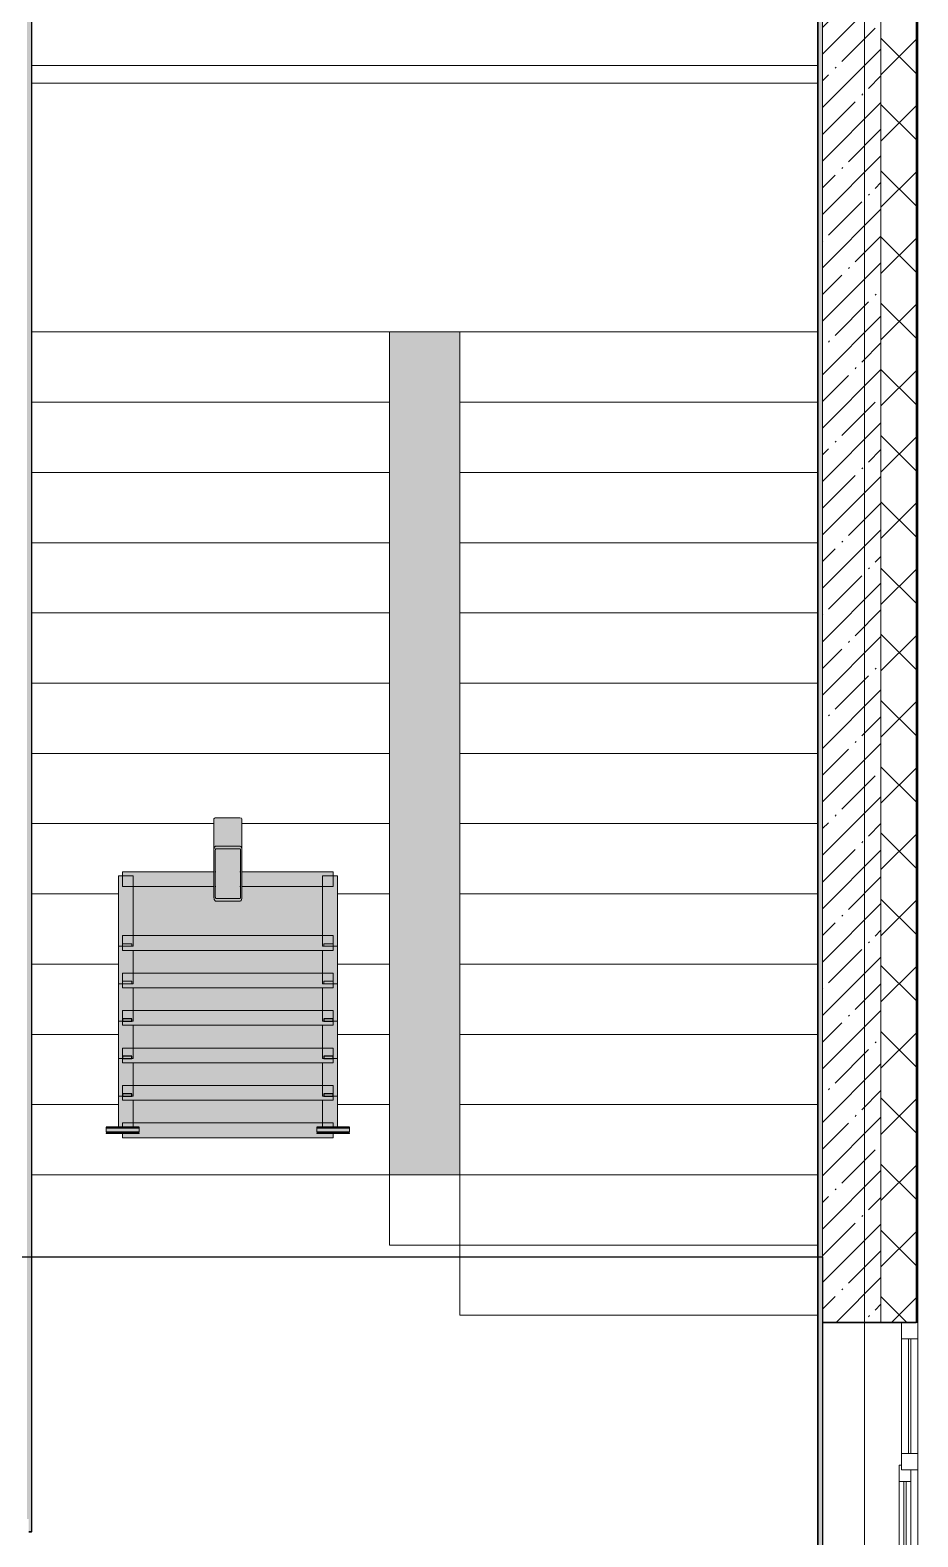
# Model space of a CAD drawing. Header units: millimetres. Extents: x 3914 to 443608, y -156176 to 78197.
# Drawn here: x 436864 to 440658, y -133773 to -127338 of the extents above; entities that cross this region are included whole.
import ezdxf

# ---------------------------------------------------------------- set-up
doc = ezdxf.new("R2010")
doc.units = ezdxf.units.MM
doc.layers.add('A-AREA-PATT-3', color=7, linetype='Continuous', lineweight=5, true_color=0xe6fae8, transparency=1)
for name, color, linetype, lineweight in [('A-FLOR', 7, 'Continuous', 9), ('A-GENM', 7, 'Continuous', 9), ('A-GENM-1', 7, 'Continuous', 25), ('A-GLAZ', 7, 'Continuous', 9), ('A-GLAZ-1', 7, 'Continuous', 5), ('A-WALL', 7, 'Continuous', 5), ('A-WALL-1', 7, 'Continuous', 35), ('I-WALL', 7, 'Continuous', 5), ('S-STRS', 7, 'Continuous', 9), ('Оси', 7, 'Continuous', 9)]:
    doc.layers.add(name, color=color, linetype=linetype, lineweight=lineweight)
doc.layers.add('A-WALL-FNSH-1', color=9, linetype='Continuous', lineweight=5, true_color=0x808080)
pattern_1 = [(0, (315419.7, -145976.68), (243.84, 60.96), [20.117, -162.763, 20.117, -162.763, -975.36]), (0, (315419.7, -145976.68), (243.84, 60.96), [-365.76, 20.117, -345.643, 20.117, -162.763, -426.72]), (0, (315419.7, -145976.68), (243.84, 60.96), [-914.4, 20.117, -101.803, 20.117, -284.683]), (120, (315511.14, -145946.2), (-174.71291, 180.691634), [20.117, -162.763, 20.117, -162.763, -975.36]), (120, (315511.14, -145946.2), (-174.71291, 180.691634), [-365.76, 20.117, -345.643, 20.117, -162.763, -426.72]), (120, (315511.14, -145946.2), (-174.71291, 180.691634), [-914.4, 20.117, -101.803, 20.117, -284.683]), (240, (315541.62, -145824.28), (-69.12709, -241.651634), [20.117, -162.763, 20.117, -162.763, -975.36]), (240, (315541.62, -145824.28), (-69.12709, -241.651634), [-365.76, 20.117, -345.643, 20.117, -162.763, -426.72]), (240, (315541.62, -145824.28), (-69.12709, -241.651634), [-914.4, 20.117, -101.803, 20.117, -284.683])]

# ---------------------------------------------------------------- blocks, each defined once
blk = doc.blocks.new('120_Окно_СКБ_2Ст_Фрамуга сверху - 120_Окно_СКБ_2Ст_2300х2500_h_ ДОО 2-24160916-Объем проектирования 3 этажа')
at = {"layer": 'A-GLAZ'}
for p, q in [((-1150, 13), (-1150, 83)), ((-1150, 83), (-1080, 83)), ((-1080, 83), (-1080, 13)), ((-590, 13), (-590, 83)), ((-590, 83), (-520, 83)), ((-520, 83), (-520, 13)), ((1080, 13), (1080, 83)), ((1080, 83), (1150, 83)), ((1150, 83), (1150, 13)), ((-1080, 13), (-1150, 13)), ((-520, 13), (-590, 13)), ((-520, 13), (-540, 13)), ((-540, 13), (-540, 3)), ((-540, 3), (1100, 3)), ((1100, 3), (-540, 3)), ((1080, 53), (-520, 53)), ((-520, 53), (-520, 13)), ((-470, 3), (-470, 53)), ((1030, 3), (1030, 53)), ((1080, 13), (1080, 53)), ((1150, 13), (1080, 13)), ((1100, 13), (1080, 13)), ((1100, 3), (1100, 13))]:
    blk.add_line(p, q, dxfattribs=at)
at = {"layer": 'A-GLAZ-1'}
for p, q in [((1150, 83), (-1150, 83)), ((-1080, 83), (1080, 83)), ((-1150, 13), (-540, 13)), ((-590, 53), (-1080, 53)), ((-590, 43), (-1080, 43)), ((-1080, 13), (-540, 13)), ((-470, 33), (1030, 33)), ((1030, 23), (-470, 23)), ((1100, 13), (1150, 13))]:
    blk.add_line(p, q, dxfattribs=at)
blk = doc.blocks.new('ОМ_Полоса_Трапеция прямоугольная_Прокат_ГОСТ 103-2006 - ОМ_Полоса_Трапеция прямоугольная_Прокат_ГОСТ 103-2006-21111644-Объем проектирования 3 этажа')
at = {"layer": 'A-GENM'}
for p, q in [((122699.4, 14726.5), (122699.4, 14736.5)), ((122699.4, 14736.5), (122739.4, 14736.5)), ((122739.4, 14726.5), (122699.4, 14726.5)), ((122739.4, 14736.5), (122739.4, 14726.5))]:
    blk.add_line(p, q, dxfattribs=at)
blk = doc.blocks.new('ОМ_Полоса_Трапеция прямоугольная_Прокат_ГОСТ 103-2006 - ОМ_Полоса_Трапеция прямоугольная_Прокат_ГОСТ 103-2006-V573-Объем проектирования 3 этажа')
at = {"layer": 'A-GENM-1'}
for p, q in [((122699.4, 14416.5), (122699.4, 14406.5)), ((122739.4, 14416.5), (122699.4, 14416.5)), ((122739.4, 14406.5), (122739.4, 14416.5)), ((122699.4, 14406.5), (122739.4, 14406.5))]:
    blk.add_line(p, q, dxfattribs=at)
blk = doc.blocks.new('ОМ_Полоса_Трапеция прямоугольная_Прокат_ГОСТ 103-2006 - ОМ_Полоса_Трапеция прямоугольная_Прокат_ГОСТ 103-2006-V574-Объем проектирования 3 этажа')
at = {"layer": 'A-GENM-1'}
for p, q in [((122699.4, 14256.5), (122699.4, 14246.5)), ((122739.4, 14256.5), (122699.4, 14256.5)), ((122699.4, 14246.5), (122739.4, 14246.5)), ((122739.4, 14246.5), (122739.4, 14256.5))]:
    blk.add_line(p, q, dxfattribs=at)
blk = doc.blocks.new('ОМ_Полоса_Трапеция прямоугольная_Прокат_ГОСТ 103-2006 - ОМ_Полоса_Трапеция прямоугольная_Прокат_ГОСТ 103-2006-V575-Объем проектирования 3 этажа')
at = {"layer": 'A-GENM-1'}
for p, q in [((122699.4, 14096.5), (122699.4, 14086.5)), ((122739.4, 14096.5), (122699.4, 14096.5)), ((122739.4, 14086.5), (122739.4, 14096.5)), ((122699.4, 14086.5), (122739.4, 14086.5))]:
    blk.add_line(p, q, dxfattribs=at)
blk = doc.blocks.new('ОМ_Полоса_Прокат_ГОСТ 103-2006 - ОМ_Полоса_Прокат_ГОСТ 103-2006-22193251-Объем проектирования 3 этажа')
at = {"layer": 'A-GENM'}
for p, q in [((122809.4, 13929.5), (122669.4, 13929.5)), ((122669.4, 13929.5), (122669.4, 13926.5)), ((122669.4, 13926.5), (122809.4, 13926.5)), ((122809.4, 13926.5), (122809.4, 13929.5))]:
    blk.add_line(p, q, dxfattribs=at)
blk = doc.blocks.new('ОМ_Полоса_Прокат_ГОСТ 103-2006 - ОМ_Полоса_Прокат_ГОСТ 103-2006-22193252-Объем проектирования 3 этажа')
at = {"layer": 'A-GENM'}
for p, q in [((122669.4, 13933.9), (122669.4, 13950.8)), ((122809.4, 13933.9), (122669.4, 13933.9)), ((122809.4, 13950.8), (122809.4, 13933.9))]:
    blk.add_line(p, q, dxfattribs=at)
at = {"layer": 'A-GENM-1'}
for p, q in [((122669.4, 13954.2), (122669.4, 13950.8)), ((122809.4, 13954.2), (122669.4, 13954.2)), ((122669.4, 13950.8), (122809.4, 13950.8)), ((122809.4, 13950.8), (122809.4, 13954.2))]:
    blk.add_line(p, q, dxfattribs=at)
blk = doc.blocks.new('ОМ_Полоса_Трапеция прямоугольная_Прокат_ГОСТ 103-2006 - ОМ_Полоса_Трапеция прямоугольная_Прокат_ГОСТ 103-2006-21111686-Объем проектирования 3 этажа')
at = {"layer": 'A-GENM'}
for p, q in [((121839.4, 14736.5), (121879.4, 14736.5)), ((121839.4, 14726.5), (121839.4, 14736.5)), ((121879.4, 14726.5), (121839.4, 14726.5)), ((121879.4, 14736.5), (121879.4, 14726.5))]:
    blk.add_line(p, q, dxfattribs=at)
blk = doc.blocks.new('ОМ_Полоса_Трапеция прямоугольная_Прокат_ГОСТ 103-2006 - ОМ_Полоса_Трапеция прямоугольная_Прокат_ГОСТ 103-2006-V576-Объем проектирования 3 этажа')
at = {"layer": 'A-GENM-1'}
for p, q in [((121879.4, 14416.5), (121839.4, 14416.5)), ((121839.4, 14416.5), (121839.4, 14406.5)), ((121879.4, 14406.5), (121879.4, 14416.5)), ((121839.4, 14406.5), (121879.4, 14406.5))]:
    blk.add_line(p, q, dxfattribs=at)
blk = doc.blocks.new('ОМ_Полоса_Трапеция прямоугольная_Прокат_ГОСТ 103-2006 - ОМ_Полоса_Трапеция прямоугольная_Прокат_ГОСТ 103-2006-V577-Объем проектирования 3 этажа')
at = {"layer": 'A-GENM-1'}
for p, q in [((121879.4, 14256.5), (121839.4, 14256.5)), ((121839.4, 14256.5), (121839.4, 14246.5)), ((121839.4, 14246.5), (121879.4, 14246.5)), ((121879.4, 14246.5), (121879.4, 14256.5))]:
    blk.add_line(p, q, dxfattribs=at)
blk = doc.blocks.new('ОМ_Полоса_Трапеция прямоугольная_Прокат_ГОСТ 103-2006 - ОМ_Полоса_Трапеция прямоугольная_Прокат_ГОСТ 103-2006-V578-Объем проектирования 3 этажа')
at = {"layer": 'A-GENM-1'}
for p, q in [((121879.4, 14096.5), (121839.4, 14096.5)), ((121839.4, 14096.5), (121839.4, 14086.5)), ((121879.4, 14086.5), (121879.4, 14096.5)), ((121839.4, 14086.5), (121879.4, 14086.5))]:
    blk.add_line(p, q, dxfattribs=at)
blk = doc.blocks.new('ОМ_Полоса_Прокат_ГОСТ 103-2006 - ОМ_Полоса_Прокат_ГОСТ 103-2006-22193295-Объем проектирования 3 этажа')
at = {"layer": 'A-GENM'}
for p, q in [((121909.4, 13929.5), (121769.4, 13929.5)), ((121769.4, 13929.5), (121769.4, 13926.5)), ((121769.4, 13926.5), (121909.4, 13926.5)), ((121909.4, 13926.5), (121909.4, 13929.5))]:
    blk.add_line(p, q, dxfattribs=at)
blk = doc.blocks.new('ОМ_Полоса_Прокат_ГОСТ 103-2006 - ОМ_Полоса_Прокат_ГОСТ 103-2006-22193296-Объем проектирования 3 этажа')
at = {"layer": 'A-GENM'}
for p, q in [((121769.4, 13933.9), (121769.4, 13950.8)), ((121909.4, 13933.9), (121769.4, 13933.9)), ((121909.4, 13950.8), (121909.4, 13933.9))]:
    blk.add_line(p, q, dxfattribs=at)
at = {"layer": 'A-GENM-1'}
for p, q in [((121909.4, 13954.2), (121769.4, 13954.2)), ((121769.4, 13954.2), (121769.4, 13950.8)), ((121769.4, 13950.8), (121909.4, 13950.8)), ((121909.4, 13950.8), (121909.4, 13954.2))]:
    blk.add_line(p, q, dxfattribs=at)
blk = doc.blocks.new('ОМ_Труба_ГОСТ 8639-82 - ОМ_Труба_ГОСТ 8639-82-21111694-Объем проектирования 3 этажа')
at = {"layer": 'A-GENM'}
for p, q in [((122229.4, 15270.5), (122229.4, 15136.5)), ((122238.4, 15275.1), (122340.4, 15275.1)), ((122349.4, 15136.5), (122349.4, 15270.5)), ((122229.4, 14936.4), (122229.4, 15136.5)), ((122235.4, 15136.5), (122235.4, 14936.4)), ((122238.4, 15154.2), (122340.4, 15154.2)), ((122340.4, 15142.4), (122238.4, 15142.4)), ((122343.4, 14936.4), (122343.4, 15136.5)), ((122349.4, 15136.5), (122349.4, 14936.4)), ((122238.4, 14930.5), (122340.4, 14930.5)), ((122340.4, 14918.8), (122238.4, 14918.8))]:
    blk.add_line(p, q, dxfattribs=at)
at = {"layer": 'A-GENM', "flags": 128}
for points in [[(122229.4, 15136.5), (122229.6, 15140), (122230.1, 15143.3), (122231, 15146.3), (122232.1, 15149), (122233.4, 15151.2), (122235, 15152.8), (122236.7, 15153.8), (122238.4, 15154.2)], [(122238.4, 15142.4), (122237.9, 15142.3), (122237.3, 15141.9), (122236.8, 15141.4), (122236.3, 15140.7), (122235.9, 15139.8), (122235.7, 15138.8), (122235.5, 15137.7), (122235.4, 15136.5)], [(122340.4, 15154.2), (122342.2, 15153.8), (122343.9, 15152.8), (122345.4, 15151.2), (122346.8, 15149), (122347.9, 15146.3), (122348.8, 15143.3), (122349.3, 15140), (122349.4, 15136.5)], [(122343.4, 15136.5), (122343.4, 15137.7), (122343.2, 15138.8), (122342.9, 15139.8), (122342.6, 15140.7), (122342.1, 15141.4), (122341.6, 15141.9), (122341, 15142.3), (122340.4, 15142.4)], [(122238.4, 14918.8), (122236.7, 14919.1), (122235, 14920.1), (122233.4, 14921.8), (122232.1, 14923.9), (122231, 14926.6), (122230.1, 14929.7), (122229.6, 14933), (122229.4, 14936.4)], [(122235.4, 14936.4), (122235.5, 14935.3), (122235.7, 14934.2), (122235.9, 14933.2), (122236.3, 14932.3), (122236.8, 14931.5), (122237.3, 14931), (122237.9, 14930.7), (122238.4, 14930.5)], [(122349.4, 14936.4), (122349.3, 14933), (122348.8, 14929.7), (122347.9, 14926.6), (122346.8, 14923.9), (122345.4, 14921.8), (122343.9, 14920.1), (122342.2, 14919.1), (122340.4, 14918.8)], [(122340.4, 14930.5), (122341, 14930.7), (122341.6, 14931), (122342.1, 14931.5), (122342.6, 14932.3), (122342.9, 14933.2), (122343.2, 14934.2), (122343.4, 14935.3), (122343.4, 14936.4)]]:
    blk.add_lwpolyline(points, dxfattribs=at)
at = {"layer": 'A-GENM'}
for centre, start_param, end_param in [((122238.4, 15270.5), 1.570796, 3.141593), ((122340.4, 15270.5), 0, 1.570796)]:
    blk.add_ellipse(centre, major_axis=(9, 0), ratio=0.509802, start_param=start_param, end_param=end_param, dxfattribs=at)
blk = doc.blocks.new('ОМ_Уголок_ГОСТ 8509-93 - ОМ_Уголок_ГОСТ 8509-93-22194532-Объем проектирования 3 этажа')
at = {"layer": 'A-GENM'}
for p, q in [((0, 45.2), (0, -17.8)), ((390, 45.2), (0, 45.2)), ((398.5, 45.2), (396, 45.2)), ((504, 45.2), (501.5, 45.2)), ((900, 45.2), (510, 45.2)), ((900, -17.8), (900, 45.2)), ((0, -17.8), (390, -17.8)), ((396, -17.8), (399, -17.8)), ((501, -17.8), (504, -17.8)), ((510, -17.8), (900, -17.8))]:
    blk.add_line(p, q, dxfattribs=at)
blk = doc.blocks.new('ОМ_Уголок_ГОСТ 8509-93 - ОМ_Уголок_ГОСТ 8509-93-V579-Объем проектирования 3 этажа')
at = {"layer": 'A-GENM'}
for p, q in [((0, 45.2), (0, 10)), ((900, 45.2), (0, 45.2)), ((900, 10), (900, 45.2)), ((0, 0), (0, -17.8)), ((0, -17.8), (900, -17.8)), ((900, -17.8), (900, 0))]:
    blk.add_line(p, q, dxfattribs=at)
blk = doc.blocks.new('ОМ_Уголок_ГОСТ 8509-93 - ОМ_Уголок_ГОСТ 8509-93-22194533-Объем проектирования 3 этажа')
at = {"layer": 'A-GENM'}
for p, q in [((0, 45.2), (0, 40)), ((300, 45.2), (0, 45.2)), ((300, -17.8), (300, 45.2)), ((0, 0), (0, -17.8)), ((0, -17.8), (300, -17.8))]:
    blk.add_line(p, q, dxfattribs=at)
blk = doc.blocks.new('ОМ_Уголок_ГОСТ 8509-93 - ОМ_Уголок_ГОСТ 8509-93-V580-Объем проектирования 3 этажа')
at = {"layer": 'A-GENM'}
for p, q in [((0, 45.2), (0, -17.8)), ((300, 45.2), (0, 45.2)), ((300, 40), (300, 45.2)), ((0, -17.8), (300, -17.8)), ((300, -17.8), (300, 0))]:
    blk.add_line(p, q, dxfattribs=at)
blk = doc.blocks.new('ОМ_Уголок_ГОСТ 8509-93 - ОМ_Уголок_ГОСТ 8509-93-V581-Объем проектирования 3 этажа')
at = {"layer": 'A-GENM'}
for p, q in [((0, 45.2), (0, 40)), ((142.2, 45.2), (0, 45.2)), ((0, 0), (0, -17.8)), ((0, -17.8), (160, -17.8))]:
    blk.add_line(p, q, dxfattribs=at)
blk = doc.blocks.new('ОМ_Уголок_ГОСТ 8509-93 - ОМ_Уголок_ГОСТ 8509-93-V582-Объем проектирования 3 этажа')
at = {"layer": 'A-GENM'}
for p, q in [((300, 45.2), (157.8, 45.2)), ((300, 40), (300, 45.2)), ((140, -17.8), (300, -17.8)), ((300, -17.8), (300, 0))]:
    blk.add_line(p, q, dxfattribs=at)
blk = doc.blocks.new('ОМ_Уголок_ГОСТ 8509-93 - ОМ_Уголок_ГОСТ 8509-93-V583-Объем проектирования 3 этажа')
at = {"layer": 'A-GENM'}
for p, q in [((0, 45.2), (0, 27.8)), ((900, 45.2), (0, 45.2)), ((0, 7.4), (0, -17.8)), ((900, 27.8), (900, 45.2)), ((900, -17.8), (900, 7.4)), ((0, -17.8), (900, -17.8))]:
    blk.add_line(p, q, dxfattribs=at)
blk = doc.blocks.new('ОМ_Уголок_ГОСТ 8509-93 - ОМ_Уголок_ГОСТ 8509-93-V584-Объем проектирования 3 этажа')
at = {"layer": 'A-GENM'}
for p, q in [((0, 45.2), (0, -17.8)), ((7.4, 45.2), (0, 45.2)), ((142.2, 45.2), (27.8, 45.2)), ((0, -17.8), (7.4, -17.8)), ((27.8, -17.8), (160, -17.8))]:
    blk.add_line(p, q, dxfattribs=at)
blk = doc.blocks.new('ОМ_Уголок_ГОСТ 8509-93 - ОМ_Уголок_ГОСТ 8509-93-V585-Объем проектирования 3 этажа')
at = {"layer": 'A-GENM'}
for p, q in [((272.2, 45.2), (157.8, 45.2)), ((300, 45.2), (292.6, 45.2)), ((300, -17.8), (300, 45.2)), ((140, -17.8), (272.2, -17.8)), ((292.6, -17.8), (300, -17.8))]:
    blk.add_line(p, q, dxfattribs=at)
blk = doc.blocks.new('Зашивка приборов отопления41 - Зашивка приборов отопления-33325756-Объем проектирования 3 этажа')
at = {"layer": 'A-WALL'}
for p, q in [((121310.8, 18669.6), (124670.8, 18669.6)), ((124670.8, 18669.6), (121310.8, 18669.6)), ((121310.8, 18594.6), (124670.8, 18594.6))]:
    blk.add_line(p, q, dxfattribs=at)

msp = doc.modelspace()

# ---------------------------------------------------------------- hatches: boundary and pattern name
at = {"layer": 'A-AREA-PATT-3'}
h = msp.add_hatch(color=256, dxfattribs=at)
h.paths.add_polyline_path([(440229.7, -135356.2), (440239.7, -135356.2), (440239.7, -131066.1), (440229.7, -131066.1), (440229.7, -135346.8)])
h.paths.add_polyline_path([(438399.7, -132226.7), (438699.7, -132226.7), (438699.7, -128626.7), (438399.7, -128626.7), (438399.7, -132013.4)])
h.paths.add_polyline_path([(437769.1, -130840.2), (437763.1, -130840.2), (437765.3, -130834.3), (437768.5, -130833.4), (437769, -130836.7)])
h.paths.add_polyline_path([(438089.1, -132068), (438159.1, -132068), (438159.1, -132050.2), (438176.9, -132050.2), (438176.9, -132042.8), (438229.1, -132042.8), (438229.1, -132022.4), (438176.9, -132022.4), (438176.9, -130950.2), (438159.1, -130950.2), (438159.1, -130932.4), (437769.1, -130932.4), (437767.6, -130703.6), (437762.5, -130701.7), (437760.1, -130701.6), (437650.3, -130703.8), (437649.1, -130706.1), (437649.1, -130932.4), (437259.1, -130932.4), (437259.1, -130950.2), (437241.3, -130950.2), (437241.3, -132022.4), (437189.1, -132022.4), (437189.1, -132042.8), (437241.3, -132042.8), (437241.3, -132050.2), (437259.1, -132050.2), (437259.1, -132068), (437968.7, -132068)])
h.paths.add_polyline_path([(437655.1, -130861.9), (437655.1, -130840.2), (437649.1, -130840.2), (437651.8, -130834), (437655.2, -130835.3), (437655.2, -130861.8)])
h.paths.add_polyline_path([(437763.1, -130834.2), (437765.1, -130831.8), (437763.1, -130834.2)])
at = {"layer": 'A-WALL'}
h = msp.add_hatch(dxfattribs=at)
h.set_pattern_fill('FP_24', color=256, style=0, pattern_type=2)
h.set_pattern_definition([(45, (315419.7, -145976.68), (-141.42136, 141.42136), []), (135, (315419.7, -145976.68), (-141.42136, -141.42136), [])])
h.paths.add_polyline_path([(440502.5, -146226.7), (440649.7, -146226.7), (440649.7, -138276.6), (440499.7, -138276.6), (440499.7, -146226.7)])
h.paths.add_polyline_path([(440649.7, -137076.6), (440649.7, -135156.7), (440499.7, -135156.7), (440499.7, -137076.6)])
h.paths.add_polyline_path([(440499.7, -132856.7), (440649.7, -132856.7), (440649.7, -124576.7), (440499.7, -124576.7), (440499.7, -132826.7)])
at = {"layer": 'I-WALL'}
h = msp.add_hatch(dxfattribs=at)
h.set_pattern_fill('FP_1', color=256, style=0, pattern_type=2)
h.set_pattern_definition([(45, (315419.7, -145976.68), (-114.04925, 114.04925), []), (45, (315533.75, -145976.68), (-114.04925, 114.04925), [201.612, -40.322, 6.706, -33.617])])
h.paths.add_polyline_path([(440299.7, -135616.7), (440499.7, -135616.7), (440499.7, -135156.7), (440249.7, -135156.7), (440249.7, -135616.7), (440297.1, -135616.7)])
h.paths.add_polyline_path([(440250.3, -132856.7), (440499.7, -132856.7), (440499.7, -124576.7), (440249.7, -124576.7), (440249.7, -132856.7)])
h = msp.add_hatch(dxfattribs=at)
h.set_pattern_fill('FP_191', color=256, style=0, pattern_type=2)
h.set_pattern_definition(pattern_1)
h.paths.add_polyline_path([(436869.7, -135376.7), (436869.7, -135151.7), (436857.7, -135151.7), (436857.7, -135206.7), (436849.7, -135206.7), (436849.7, -135376.7), (436855.1, -135376.7)])
h.paths.add_polyline_path([(436869.7, -133751.7), (436869.7, -127147.7), (436849.7, -127146.7), (436849.9, -133696.7), (436857.7, -133696.7), (436857.7, -133751.7)])
h = msp.add_hatch(dxfattribs=at)
h.set_pattern_fill('FP_191', color=256, style=0, pattern_type=2)
h.set_pattern_definition(pattern_1)
h.paths.add_polyline_path([(440229.7, -135356.7), (440249.7, -135356.2), (440249.7, -127146.7), (440229.7, -127146.7), (440229.7, -135356.2)])

# ---------------------------------------------------------------- linework, layer by layer
msp.add_lwpolyline([(440249.7, -135376.7), (400389.7, -135376.7), (400389.7, -132576.7), (440249.7, -132576.7)], close=True)
at = {"layer": 'A-FLOR'}
for p, q in [((436869.7, -132226.7), (438699.7, -132226.7)), ((438399.7, -132226.7), (438399.7, -132526.7)), ((438699.7, -132226.7), (438699.7, -132826.7)), ((438399.7, -132526.7), (440228.7, -132526.7)), ((440228.7, -132526.7), (440228.7, -135356.7)), ((438699.7, -132826.7), (440228.7, -132826.7))]:
    msp.add_line(p, q, dxfattribs=at)
at = {"layer": 'A-WALL'}
for p, q in [((440649.7, -132856.7), (440649.7, -124426.7)), ((440652.7, -132856.7), (440652.7, -124423.7)), ((440499.7, -124576.7), (440499.7, -132856.7)), ((440499.7, -132856.7), (440499.7, -124576.7)), ((436869.7, -127146.7), (436869.7, -133751.7)), ((440249.7, -127126.7), (440249.7, -135376.7)), ((440657.7, -132856.7), (440657.7, -135156.7))]:
    msp.add_line(p, q, dxfattribs=at)
at = {"layer": 'A-WALL-1'}
for p, q in [((440229.7, -127146.7), (440229.7, -135356.7)), ((440249.7, -132856.7), (440499.7, -132856.7)), ((440499.7, -132856.7), (440649.7, -132856.7)), ((436857.7, -133751.7), (436869.7, -133751.7))]:
    msp.add_line(p, q, dxfattribs=at)
at = {"layer": 'A-WALL-FNSH-1'}
for p, q in [((440657.7, -132856.7), (440657.7, -124418.7)), ((436870.7, -132156.7), (436870.7, -127147.7)), ((440228.7, -127147.7), (440228.7, -132526.7)), ((440649.7, -132856.7), (440657.7, -132856.7)), ((436869.7, -133751.7), (436870.7, -133751.7))]:
    msp.add_line(p, q, dxfattribs=at)
at = {"layer": 'I-WALL'}
for p, q in [((436869.7, -132156.7), (436870.7, -132156.7)), ((436870.7, -132156.7), (436870.7, -133751.7)), ((440228.7, -132825.8), (440229.7, -132825.8))]:
    msp.add_line(p, q, dxfattribs=at)
at = {"layer": 'S-STRS'}
for p, q in [((436869.7, -128626.7), (438399.7, -128626.7)), ((436869.7, -128626.7), (438399.7, -128626.7)), ((438399.7, -128626.7), (438699.7, -128626.7)), ((438399.7, -128926.7), (438399.7, -128626.7)), ((440229.7, -128626.7), (438699.7, -128626.7)), ((438699.7, -128626.7), (438699.7, -128926.7)), ((440229.7, -128626.7), (438699.7, -128626.7)), ((436869.7, -128926.7), (438399.7, -128926.7)), ((436869.7, -128926.7), (438399.7, -128926.7)), ((438399.7, -129226.7), (438399.7, -128926.7)), ((438699.7, -128926.7), (438699.7, -129226.7)), ((440229.7, -128926.7), (438699.7, -128926.7)), ((440229.7, -128926.7), (438699.7, -128926.7)), ((436869.7, -129226.7), (438399.7, -129226.7)), ((436869.7, -129226.7), (438399.7, -129226.7)), ((438399.7, -129526.7), (438399.7, -129226.7)), ((438699.7, -129226.7), (438699.7, -129526.7)), ((440229.7, -129226.7), (438699.7, -129226.7)), ((440229.7, -129226.7), (438699.7, -129226.7)), ((436869.7, -129526.7), (438399.7, -129526.7)), ((436869.7, -129526.7), (438399.7, -129526.7)), ((438399.7, -129826.7), (438399.7, -129526.7)), ((438699.7, -129526.7), (438699.7, -129826.7)), ((440229.7, -129526.7), (438699.7, -129526.7)), ((440229.7, -129526.7), (438699.7, -129526.7)), ((436869.7, -129826.7), (438399.7, -129826.7)), ((436869.7, -129826.7), (438399.7, -129826.7)), ((438399.7, -130126.7), (438399.7, -129826.7)), ((438699.7, -129826.7), (438699.7, -130126.7)), ((440229.7, -129826.7), (438699.7, -129826.7)), ((440229.7, -129826.7), (438699.7, -129826.7)), ((436869.7, -130126.7), (438399.7, -130126.7)), ((436869.7, -130126.7), (438399.7, -130126.7)), ((438399.7, -130426.7), (438399.7, -130126.7)), ((438699.7, -130126.7), (438699.7, -130426.7)), ((440229.7, -130126.7), (438699.7, -130126.7)), ((440229.7, -130126.7), (438699.7, -130126.7)), ((436869.7, -130426.7), (438399.7, -130426.7)), ((436869.7, -130426.7), (438399.7, -130426.7)), ((438399.7, -130726.7), (438399.7, -130426.7)), ((438699.7, -130426.7), (438699.7, -130726.7)), ((440229.7, -130426.7), (438699.7, -130426.7)), ((440229.7, -130426.7), (438699.7, -130426.7)), ((436869.7, -130726.7), (437649.7, -130726.7)), ((436869.7, -130726.7), (437649.7, -130726.7)), ((437768.6, -130726.7), (438399.7, -130726.7)), ((437768.6, -130726.7), (438399.7, -130726.7)), ((438399.7, -131026.7), (438399.7, -130726.7)), ((438699.7, -130726.7), (438699.7, -131026.7)), ((440229.7, -130726.7), (438699.7, -130726.7)), ((440229.7, -130726.7), (438699.7, -130726.7)), ((436869.7, -131026.7), (437241.3, -131026.7)), ((436869.7, -131026.7), (437241.3, -131026.7)), ((438176.9, -131026.7), (438399.7, -131026.7)), ((438176.9, -131026.7), (438399.7, -131026.7)), ((438399.7, -131326.7), (438399.7, -131026.7)), ((438699.7, -131026.7), (438699.7, -131326.7)), ((440229.7, -131026.7), (438699.7, -131026.7)), ((440229.7, -131026.7), (438699.7, -131026.7)), ((436869.7, -131326.7), (437241.3, -131326.7)), ((436869.7, -131326.7), (437241.3, -131326.7)), ((438176.9, -131326.7), (438399.7, -131326.7)), ((438176.9, -131326.7), (438399.7, -131326.7)), ((438399.7, -131626.7), (438399.7, -131326.7)), ((438699.7, -131326.7), (438699.7, -131626.7)), ((440229.7, -131326.7), (438699.7, -131326.7)), ((440229.7, -131326.7), (438699.7, -131326.7)), ((436869.7, -131626.7), (437241.3, -131626.7)), ((436869.7, -131626.7), (437241.3, -131626.7)), ((438176.9, -131626.7), (438399.7, -131626.7)), ((438176.9, -131626.7), (438399.7, -131626.7)), ((438399.7, -131926.7), (438399.7, -131626.7)), ((438699.7, -131626.7), (438699.7, -131926.7)), ((440229.7, -131626.7), (438699.7, -131626.7)), ((440229.7, -131626.7), (438699.7, -131626.7)), ((436869.7, -131926.7), (437241.3, -131926.7)), ((436869.7, -131926.7), (437241.3, -131926.7)), ((438176.9, -131926.7), (438399.7, -131926.7)), ((438176.9, -131926.7), (438399.7, -131926.7)), ((438399.7, -132226.7), (438399.7, -131926.7)), ((438699.7, -131926.7), (438699.7, -132226.7)), ((440229.7, -131926.7), (438699.7, -131926.7)), ((440229.7, -131926.7), (438699.7, -131926.7)), ((436869.7, -132226.7), (438399.7, -132226.7)), ((436869.7, -132226.7), (438399.7, -132226.7)), ((438699.7, -132226.7), (438699.7, -132526.7)), ((440229.7, -132226.7), (438699.7, -132226.7)), ((440229.7, -132226.7), (438699.7, -132226.7)), ((438699.7, -132526.7), (438699.7, -132826.7)), ((440228.7, -132526.7), (438699.7, -132526.7)), ((440228.7, -132526.7), (438699.7, -132526.7)), ((440229.7, -132826.7), (438699.7, -132826.7))]:
    msp.add_line(p, q, dxfattribs=at)
at = {"layer": 'Оси'}
msp.add_lwpolyline([(440429.7, -147882.9), (440429.7, -142882.9), (440429.7, -129061.6), (440429.7, -124061.6)], dxfattribs=at)

# ---------------------------------------------------------------- block references
at = {"layer": 'A-GENM'}
for name, p in [('ОМ_Труба_ГОСТ 8639-82 - ОМ_Труба_ГОСТ 8639-82-21111694-Объем проектирования 3 этажа', (315419.7, -145976.7)), ('ОМ_Полоса_Трапеция прямоугольная_Прокат_ГОСТ 103-2006 - ОМ_Полоса_Трапеция прямоугольная_Прокат_ГОСТ 103-2006-21111686-Объем проектирования 3 этажа', (315419.7, -145976.7)), ('ОМ_Полоса_Трапеция прямоугольная_Прокат_ГОСТ 103-2006 - ОМ_Полоса_Трапеция прямоугольная_Прокат_ГОСТ 103-2006-21111644-Объем проектирования 3 этажа', (315419.7, -145976.7)), ('ОМ_Полоса_Трапеция прямоугольная_Прокат_ГОСТ 103-2006 - ОМ_Полоса_Трапеция прямоугольная_Прокат_ГОСТ 103-2006-21111686-Объем проектирования 3 этажа', (315419.7, -146136.7)), ('ОМ_Полоса_Трапеция прямоугольная_Прокат_ГОСТ 103-2006 - ОМ_Полоса_Трапеция прямоугольная_Прокат_ГОСТ 103-2006-21111644-Объем проектирования 3 этажа', (315419.7, -146136.7)), ('ОМ_Полоса_Трапеция прямоугольная_Прокат_ГОСТ 103-2006 - ОМ_Полоса_Трапеция прямоугольная_Прокат_ГОСТ 103-2006-V576-Объем проектирования 3 этажа', (315419.7, -145976.7)), ('ОМ_Полоса_Трапеция прямоугольная_Прокат_ГОСТ 103-2006 - ОМ_Полоса_Трапеция прямоугольная_Прокат_ГОСТ 103-2006-V573-Объем проектирования 3 этажа', (315419.7, -145976.7)), ('ОМ_Полоса_Трапеция прямоугольная_Прокат_ГОСТ 103-2006 - ОМ_Полоса_Трапеция прямоугольная_Прокат_ГОСТ 103-2006-V577-Объем проектирования 3 этажа', (315419.7, -145976.7)), ('ОМ_Полоса_Трапеция прямоугольная_Прокат_ГОСТ 103-2006 - ОМ_Полоса_Трапеция прямоугольная_Прокат_ГОСТ 103-2006-V574-Объем проектирования 3 этажа', (315419.7, -145976.7)), ('ОМ_Полоса_Трапеция прямоугольная_Прокат_ГОСТ 103-2006 - ОМ_Полоса_Трапеция прямоугольная_Прокат_ГОСТ 103-2006-V578-Объем проектирования 3 этажа', (315419.7, -145976.7)), ('ОМ_Полоса_Трапеция прямоугольная_Прокат_ГОСТ 103-2006 - ОМ_Полоса_Трапеция прямоугольная_Прокат_ГОСТ 103-2006-V575-Объем проектирования 3 этажа', (315419.7, -145976.7)), ('ОМ_Полоса_Прокат_ГОСТ 103-2006 - ОМ_Полоса_Прокат_ГОСТ 103-2006-22193296-Объем проектирования 3 этажа', (315419.7, -145976.7)), ('ОМ_Полоса_Прокат_ГОСТ 103-2006 - ОМ_Полоса_Прокат_ГОСТ 103-2006-22193295-Объем проектирования 3 этажа', (315419.7, -145976.7)), ('ОМ_Полоса_Прокат_ГОСТ 103-2006 - ОМ_Полоса_Прокат_ГОСТ 103-2006-22193252-Объем проектирования 3 этажа', (315419.7, -145976.7)), ('ОМ_Полоса_Прокат_ГОСТ 103-2006 - ОМ_Полоса_Прокат_ГОСТ 103-2006-22193251-Объем проектирования 3 этажа', (315419.7, -145976.7))]:
    msp.add_blockref(name, p, dxfattribs=at)
at = {"layer": 'A-GENM', "extrusion": (0, 0, -1)}
for name, p, rotation in [('ОМ_Уголок_ГОСТ 8509-93 - ОМ_Уголок_ГОСТ 8509-93-22194533-Объем проектирования 3 этажа', (-437259.1, -131250.2), 90.00000000000064), ('ОМ_Уголок_ГОСТ 8509-93 - ОМ_Уголок_ГОСТ 8509-93-22194532-Объем проектирования 3 этажа', (-437259.1, -130950.2), 180), ('ОМ_Уголок_ГОСТ 8509-93 - ОМ_Уголок_ГОСТ 8509-93-V580-Объем проектирования 3 этажа', (-438159.1, -130950.2), 270.0000000000008), ('ОМ_Уголок_ГОСТ 8509-93 - ОМ_Уголок_ГОСТ 8509-93-V581-Объем проектирования 3 этажа', (-437259.1, -131410.2), 90.00000000000064), ('ОМ_Уголок_ГОСТ 8509-93 - ОМ_Уголок_ГОСТ 8509-93-V582-Объем проектирования 3 этажа', (-438159.1, -131110.2), 270.0000000000008), ('ОМ_Уголок_ГОСТ 8509-93 - ОМ_Уголок_ГОСТ 8509-93-V581-Объем проектирования 3 этажа', (-437259.1, -131570.2), 90.00000000000064), ('ОМ_Уголок_ГОСТ 8509-93 - ОМ_Уголок_ГОСТ 8509-93-V582-Объем проектирования 3 этажа', (-438159.1, -131270.2), 270.0000000000008), ('ОМ_Уголок_ГОСТ 8509-93 - ОМ_Уголок_ГОСТ 8509-93-V581-Объем проектирования 3 этажа', (-437259.1, -131730.2), 90.00000000000064), ('ОМ_Уголок_ГОСТ 8509-93 - ОМ_Уголок_ГОСТ 8509-93-V582-Объем проектирования 3 этажа', (-438159.1, -131430.2), 270.0000000000008), ('ОМ_Уголок_ГОСТ 8509-93 - ОМ_Уголок_ГОСТ 8509-93-V581-Объем проектирования 3 этажа', (-437259.1, -131890.2), 90.00000000000064), ('ОМ_Уголок_ГОСТ 8509-93 - ОМ_Уголок_ГОСТ 8509-93-V582-Объем проектирования 3 этажа', (-438159.1, -131590.2), 270.0000000000008), ('ОМ_Уголок_ГОСТ 8509-93 - ОМ_Уголок_ГОСТ 8509-93-V584-Объем проектирования 3 этажа', (-437259.1, -132050.2), 90.00000000000064), ('ОМ_Уголок_ГОСТ 8509-93 - ОМ_Уголок_ГОСТ 8509-93-V585-Объем проектирования 3 этажа', (-438159.1, -131750.2), 270.0000000000008)]:
    msp.add_blockref(name, p, dxfattribs=dict(at, rotation=rotation))
for name, p in [('ОМ_Уголок_ГОСТ 8509-93 - ОМ_Уголок_ГОСТ 8509-93-V579-Объем проектирования 3 этажа', (-438159.1, -131250.2)), ('ОМ_Уголок_ГОСТ 8509-93 - ОМ_Уголок_ГОСТ 8509-93-V579-Объем проектирования 3 этажа', (-438159.1, -131410.2)), ('ОМ_Уголок_ГОСТ 8509-93 - ОМ_Уголок_ГОСТ 8509-93-V579-Объем проектирования 3 этажа', (-438159.1, -131570.2)), ('ОМ_Уголок_ГОСТ 8509-93 - ОМ_Уголок_ГОСТ 8509-93-V579-Объем проектирования 3 этажа', (-438159.1, -131730.2)), ('ОМ_Уголок_ГОСТ 8509-93 - ОМ_Уголок_ГОСТ 8509-93-V579-Объем проектирования 3 этажа', (-438159.1, -131890.2)), ('ОМ_Уголок_ГОСТ 8509-93 - ОМ_Уголок_ГОСТ 8509-93-V583-Объем проектирования 3 этажа', (-438159.1, -132050.2))]:
    msp.add_blockref(name, p, dxfattribs=at)
at = {"layer": 'A-GLAZ', "color": 3, "rotation": 269.9999999999999}
msp.add_blockref('120_Окно_СКБ_2Ст_Фрамуга сверху - 120_Окно_СКБ_2Ст_2300х2500_h_ ДОО 2-24160916-Объем проектирования 3 этажа', (440574.7, -134006.7), dxfattribs=at)
at = {"layer": 'A-WALL'}
msp.add_blockref('Зашивка приборов отопления41 - Зашивка приборов отопления-33325756-Объем проектирования 3 этажа', (315558.9, -146158.8), dxfattribs=at)

doc.saveas('drawing.dxf')
